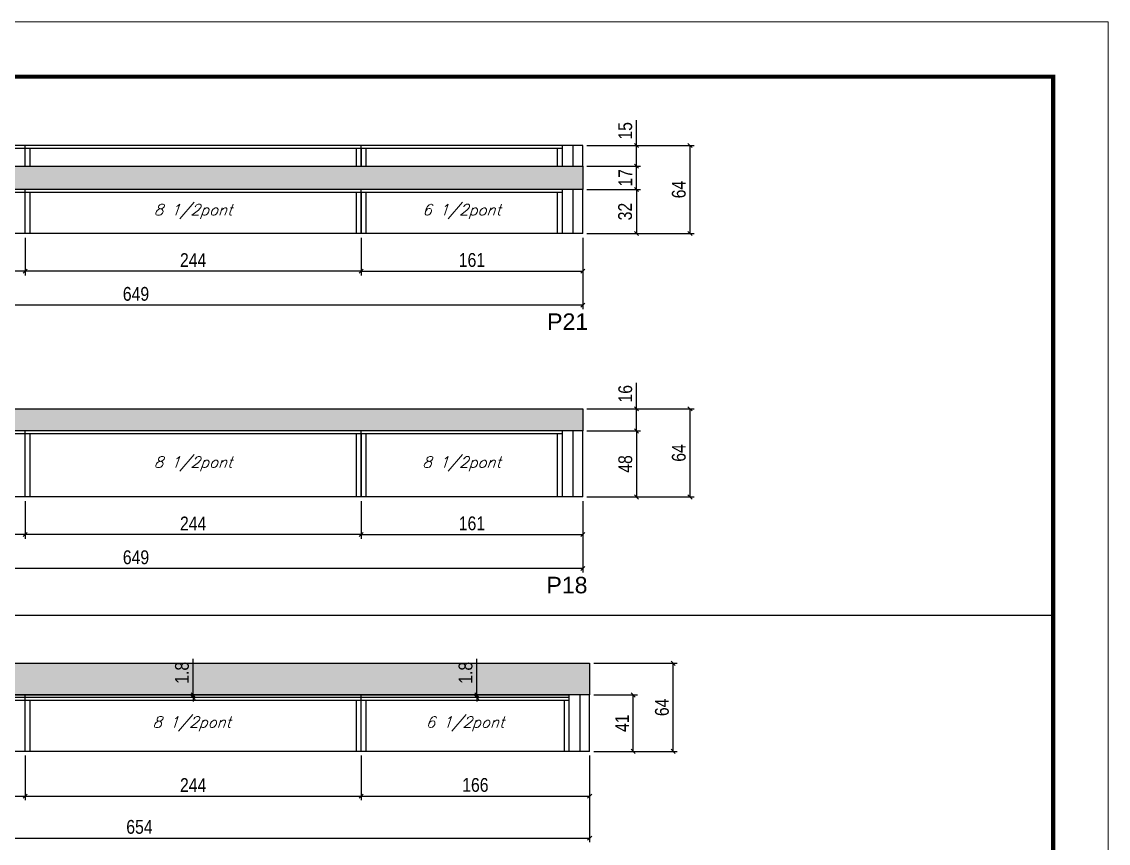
# Model space of a CAD drawing. Extents: x 3309 to 9590, y -2522 to 15424.
# Drawn here: x 7189 to 7978, y 10565 to 11162 of the extents above; entities that cross this region are included whole.
import ezdxf

# ---------------------------------------------------------------- set-up
doc = ezdxf.new("R2010")
doc.units = 0
doc.linetypes.add('DASHED', pattern=[0.75, 0.5, -0.25])
for name, color, linetype in [('5', 5, 'Continuous'), ('COTA', 241, 'Continuous'), ('Painéis', 200, 'Continuous'), ('SARR_2.2x7', 40, 'Continuous'), ('SARR_3.5x7', 81, 'Continuous'), ('texto', 7, 'Continuous')]:
    doc.layers.add(name, color=color, linetype=linetype)
doc.layers.add('Folhas', color=255, linetype='Continuous', lineweight=9)
doc.layers.add('SARRAFO DE PRESSAO', color=251, linetype='DASHED', lineweight=9)
doc.styles.add('COTA TECNICA', font='techl___.ttf', dxfattribs={"height": 10})
doc.styles.add('Romans', font='romans.shx')
doc.styles.get("Standard").update_dxf_attribs({"font": 'arial.ttf'})
doc.dimstyles.new('PAINEL', dxfattribs={"dimtxt": 10, "dimasz": 3, "dimexe": 3, "dimexo": 3, "dimgap": 3, "dimtad": 1, "dimdec": 1, "dimzin": 12, "dimdsep": 46, "dimtxsty": 'COTA TECNICA', "dimblk1": 'OBLIQUE', "dimblk2": 'OBLIQUE', "dimsah": 1, "dimcen": 0.9, "dimclrd": 4, "dimclre": 4, "dimclrt": 240, "dimadec": 1, "dimazin": 3, "dimtfac": 1, "dimtdec": 1, "dimtmove": 0, "dimatfit": 3, "dimfxl": 1, "dimtolj": 1, "dimtzin": 12, "dimarcsym": 0})

# ---------------------------------------------------------------- blocks, each defined once
blk = doc.blocks.new('9999999999')
at = {"layer": 'Folhas'}
blk.add_lwpolyline([(98138.98, 34190.21), (99623.98, 34190.21), (99623.98, 35240.21), (98138.98, 35240.21)], close=True, dxfattribs=at)
at = {"layer": 'Folhas', "color": 30, "const_width": 3}
blk.add_lwpolyline([(98213.98, 34230.21), (99583.98, 34230.21), (99583.98, 35200.21), (98213.98, 35200.21)], close=True, dxfattribs=at)
blk = doc.blocks.new('_Oblique')
at = {"color": 0, "linetype": 'ByBlock', "lineweight": -2}
blk.add_line((-0.5, -0.5), (0.5, 0.5), dxfattribs=at)
blk = doc.blocks.new('*D1098')
at = {"layer": 'COTA', "color": 4, "linetype": 'ByBlock', "lineweight": -2, "transparency": 16777216}
for p, q in [((7191.17, 11005.17), (7191.17, 10977.84)), ((7435.17, 11005.17), (7435.17, 10977.84)), ((7435.17, 10980.84), (7191.17, 10980.84))]:
    blk.add_line(p, q, dxfattribs=at)
at = {"layer": 'Defpoints', "color": 0, "linetype": 'ByBlock', "transparency": 16777216}
for p in [(7191.17, 11008.17), (7435.17, 11008.17), (7191.17, 10980.84)]:
    blk.add_point(p, dxfattribs=at)
at = {"layer": 'COTA', "color": 4, "linetype": 'ByBlock', "lineweight": -2, "transparency": 16777216, "xscale": 3, "yscale": 3, "zscale": 3, "rotation": 180}
blk.add_blockref('_Oblique', (7191.17, 10980.84), dxfattribs=at)
at = {"layer": 'COTA', "color": 4, "linetype": 'ByBlock', "lineweight": -2, "transparency": 16777216, "xscale": 3, "yscale": 3, "zscale": 3}
blk.add_blockref('_Oblique', (7435.17, 10980.84), dxfattribs=at)
at = {"layer": 'COTA', "color": 240, "linetype": 'ByBlock', "transparency": 16777216, "insert": (7313.17, 10988.91), "char_height": 10, "attachment_point": 5, "style": 'COTA TECNICA'}
blk.add_mtext('\\A1;244', dxfattribs=at)
blk = doc.blocks.new('*D1099')
at = {"layer": 'COTA', "color": 4, "linetype": 'ByBlock', "lineweight": -2, "transparency": 16777216}
for p, q in [((6947.17, 11005.17), (6947.17, 10977.84)), ((7191.17, 11005.17), (7191.17, 10977.84)), ((7191.17, 10980.84), (6947.17, 10980.84))]:
    blk.add_line(p, q, dxfattribs=at)
at = {"layer": 'Defpoints', "color": 0, "linetype": 'ByBlock', "transparency": 16777216}
for p in [(6947.17, 11008.17), (7191.17, 11008.17), (6947.17, 10980.84)]:
    blk.add_point(p, dxfattribs=at)
at = {"layer": 'COTA', "color": 4, "linetype": 'ByBlock', "lineweight": -2, "transparency": 16777216, "xscale": 3, "yscale": 3, "zscale": 3, "rotation": 180}
blk.add_blockref('_Oblique', (6947.17, 10980.84), dxfattribs=at)
at = {"layer": 'COTA', "color": 4, "linetype": 'ByBlock', "lineweight": -2, "transparency": 16777216, "xscale": 3, "yscale": 3, "zscale": 3}
blk.add_blockref('_Oblique', (7191.17, 10980.84), dxfattribs=at)
at = {"layer": 'COTA', "color": 240, "linetype": 'ByBlock', "transparency": 16777216, "insert": (7069.17, 10988.91), "char_height": 10, "attachment_point": 5, "style": 'COTA TECNICA'}
blk.add_mtext('\\A1;244', dxfattribs=at)
blk = doc.blocks.new('*D1100')
at = {"layer": 'COTA', "color": 4, "linetype": 'ByBlock', "lineweight": -2, "transparency": 16777216}
for p, q in [((6947.17, 11005.17), (6947.17, 10953.19)), ((7596.17, 11005.17), (7596.17, 10953.19)), ((7596.17, 10956.19), (6947.17, 10956.19))]:
    blk.add_line(p, q, dxfattribs=at)
at = {"layer": 'Defpoints', "color": 0, "linetype": 'ByBlock', "transparency": 16777216}
for p in [(6947.17, 11008.17), (7596.17, 11008.17), (6947.17, 10956.19)]:
    blk.add_point(p, dxfattribs=at)
at = {"layer": 'COTA', "color": 4, "linetype": 'ByBlock', "lineweight": -2, "transparency": 16777216, "xscale": 3, "yscale": 3, "zscale": 3, "rotation": 180}
blk.add_blockref('_Oblique', (6947.17, 10956.19), dxfattribs=at)
at = {"layer": 'COTA', "color": 4, "linetype": 'ByBlock', "lineweight": -2, "transparency": 16777216, "xscale": 3, "yscale": 3, "zscale": 3}
blk.add_blockref('_Oblique', (7596.17, 10956.19), dxfattribs=at)
at = {"layer": 'COTA', "color": 240, "linetype": 'ByBlock', "transparency": 16777216, "insert": (7271.67, 10964.32), "char_height": 10, "attachment_point": 5, "style": 'COTA TECNICA'}
blk.add_mtext('\\A1;649', dxfattribs=at)
blk = doc.blocks.new('*D1101')
at = {"layer": 'COTA', "color": 4, "lineweight": -2, "transparency": 16777216}
for p, q in [((7435.17, 11005.17), (7435.17, 10977.84)), ((7596.17, 11005.17), (7596.17, 10977.84)), ((7435.17, 10980.84), (7596.17, 10980.84))]:
    blk.add_line(p, q, dxfattribs=at)
at = {"layer": 'Defpoints', "color": 0, "transparency": 16777216}
for p in [(7435.17, 11008.17), (7596.17, 11008.17), (7596.17, 10980.84)]:
    blk.add_point(p, dxfattribs=at)
at = {"layer": 'COTA', "color": 4, "lineweight": -2, "transparency": 16777216, "xscale": 3, "yscale": 3, "zscale": 3, "rotation": 180}
blk.add_blockref('_Oblique', (7435.17, 10980.84), dxfattribs=at)
at = {"layer": 'COTA', "color": 4, "lineweight": -2, "transparency": 16777216, "xscale": 3, "yscale": 3, "zscale": 3}
blk.add_blockref('_Oblique', (7596.17, 10980.84), dxfattribs=at)
at = {"layer": 'COTA', "color": 240, "transparency": 16777216, "insert": (7515.67, 10988.94), "char_height": 10, "attachment_point": 5, "style": 'COTA TECNICA'}
blk.add_mtext('\\A1;161', dxfattribs=at)
blk = doc.blocks.new('*D1102')
at = {"layer": 'COTA', "color": 4, "linetype": 'ByBlock', "lineweight": -2, "transparency": 16777216}
for p, q in [((7191.17, 10813.77), (7191.17, 10786.44)), ((7435.17, 10813.77), (7435.17, 10786.44)), ((7435.17, 10789.44), (7191.17, 10789.44))]:
    blk.add_line(p, q, dxfattribs=at)
at = {"layer": 'Defpoints', "color": 0, "linetype": 'ByBlock', "transparency": 16777216}
for p in [(7191.17, 10816.77), (7435.17, 10816.77), (7191.17, 10789.44)]:
    blk.add_point(p, dxfattribs=at)
at = {"layer": 'COTA', "color": 4, "linetype": 'ByBlock', "lineweight": -2, "transparency": 16777216, "xscale": 3, "yscale": 3, "zscale": 3, "rotation": 180}
blk.add_blockref('_Oblique', (7191.17, 10789.44), dxfattribs=at)
at = {"layer": 'COTA', "color": 4, "linetype": 'ByBlock', "lineweight": -2, "transparency": 16777216, "xscale": 3, "yscale": 3, "zscale": 3}
blk.add_blockref('_Oblique', (7435.17, 10789.44), dxfattribs=at)
at = {"layer": 'COTA', "color": 240, "linetype": 'ByBlock', "transparency": 16777216, "insert": (7313.17, 10797.52), "char_height": 10, "attachment_point": 5, "style": 'COTA TECNICA'}
blk.add_mtext('\\A1;244', dxfattribs=at)
blk = doc.blocks.new('*D1103')
at = {"layer": 'COTA', "color": 4, "linetype": 'ByBlock', "lineweight": -2, "transparency": 16777216}
for p, q in [((6947.17, 10813.77), (6947.17, 10786.44)), ((7191.17, 10813.77), (7191.17, 10786.44)), ((7191.17, 10789.44), (6947.17, 10789.44))]:
    blk.add_line(p, q, dxfattribs=at)
at = {"layer": 'Defpoints', "color": 0, "linetype": 'ByBlock', "transparency": 16777216}
for p in [(6947.17, 10816.77), (7191.17, 10816.77), (6947.17, 10789.44)]:
    blk.add_point(p, dxfattribs=at)
at = {"layer": 'COTA', "color": 4, "linetype": 'ByBlock', "lineweight": -2, "transparency": 16777216, "xscale": 3, "yscale": 3, "zscale": 3, "rotation": 180}
blk.add_blockref('_Oblique', (6947.17, 10789.44), dxfattribs=at)
at = {"layer": 'COTA', "color": 4, "linetype": 'ByBlock', "lineweight": -2, "transparency": 16777216, "xscale": 3, "yscale": 3, "zscale": 3}
blk.add_blockref('_Oblique', (7191.17, 10789.44), dxfattribs=at)
at = {"layer": 'COTA', "color": 240, "linetype": 'ByBlock', "transparency": 16777216, "insert": (7069.17, 10797.52), "char_height": 10, "attachment_point": 5, "style": 'COTA TECNICA'}
blk.add_mtext('\\A1;244', dxfattribs=at)
blk = doc.blocks.new('*D1104')
at = {"layer": 'COTA', "color": 4, "linetype": 'ByBlock', "lineweight": -2, "transparency": 16777216}
for p, q in [((6947.17, 10813.77), (6947.17, 10761.79)), ((7596.17, 10813.77), (7596.17, 10761.79)), ((7596.17, 10764.79), (6947.17, 10764.79))]:
    blk.add_line(p, q, dxfattribs=at)
at = {"layer": 'Defpoints', "color": 0, "linetype": 'ByBlock', "transparency": 16777216}
for p in [(6947.17, 10816.77), (7596.17, 10816.77), (6947.17, 10764.79)]:
    blk.add_point(p, dxfattribs=at)
at = {"layer": 'COTA', "color": 4, "linetype": 'ByBlock', "lineweight": -2, "transparency": 16777216, "xscale": 3, "yscale": 3, "zscale": 3, "rotation": 180}
blk.add_blockref('_Oblique', (6947.17, 10764.79), dxfattribs=at)
at = {"layer": 'COTA', "color": 4, "linetype": 'ByBlock', "lineweight": -2, "transparency": 16777216, "xscale": 3, "yscale": 3, "zscale": 3}
blk.add_blockref('_Oblique', (7596.17, 10764.79), dxfattribs=at)
at = {"layer": 'COTA', "color": 240, "linetype": 'ByBlock', "transparency": 16777216, "insert": (7271.67, 10772.92), "char_height": 10, "attachment_point": 5, "style": 'COTA TECNICA'}
blk.add_mtext('\\A1;649', dxfattribs=at)
blk = doc.blocks.new('*D1105')
at = {"layer": 'COTA', "color": 4, "lineweight": -2, "transparency": 16777216}
for p, q in [((7435.17, 10813.77), (7435.17, 10786.44)), ((7596.17, 10813.77), (7596.17, 10786.44)), ((7435.17, 10789.44), (7596.17, 10789.44))]:
    blk.add_line(p, q, dxfattribs=at)
at = {"layer": 'Defpoints', "color": 0, "transparency": 16777216}
for p in [(7435.17, 10816.77), (7596.17, 10816.77), (7596.17, 10789.44)]:
    blk.add_point(p, dxfattribs=at)
at = {"layer": 'COTA', "color": 4, "lineweight": -2, "transparency": 16777216, "xscale": 3, "yscale": 3, "zscale": 3, "rotation": 180}
blk.add_blockref('_Oblique', (7435.17, 10789.44), dxfattribs=at)
at = {"layer": 'COTA', "color": 4, "lineweight": -2, "transparency": 16777216, "xscale": 3, "yscale": 3, "zscale": 3}
blk.add_blockref('_Oblique', (7596.17, 10789.44), dxfattribs=at)
at = {"layer": 'COTA', "color": 240, "transparency": 16777216, "insert": (7515.67, 10797.54), "char_height": 10, "attachment_point": 5, "style": 'COTA TECNICA'}
blk.add_mtext('\\A1;161', dxfattribs=at)
blk = doc.blocks.new('*D1106')
at = {"layer": 'COTA', "color": 4, "lineweight": -2, "transparency": 16777216}
for p, q in [((7599.17, 10864.77), (7638.19, 10864.77)), ((7635.19, 10864.77), (7635.19, 10816.77)), ((7599.17, 10816.77), (7638.19, 10816.77))]:
    blk.add_line(p, q, dxfattribs=at)
at = {"layer": 'Defpoints', "color": 0, "transparency": 16777216}
for p in [(7596.17, 10864.77), (7596.17, 10816.77), (7635.19, 10816.77)]:
    blk.add_point(p, dxfattribs=at)
at = {"layer": 'COTA', "color": 4, "lineweight": -2, "transparency": 16777216, "xscale": 3, "yscale": 3, "zscale": 3}
for p, rotation in [((7635.19, 10864.77), 90), ((7635.19, 10816.77), 270)]:
    blk.add_blockref('_Oblique', p, dxfattribs=dict(at, rotation=rotation))
at = {"layer": 'COTA', "color": 240, "transparency": 16777216, "insert": (7627.1, 10840.77), "char_height": 10, "attachment_point": 5, "rotation": 90, "style": 'COTA TECNICA'}
blk.add_mtext('\\A1;48', dxfattribs=at)
blk = doc.blocks.new('*D1107')
at = {"layer": 'COTA', "color": 4, "lineweight": -2, "transparency": 16777216}
for p, q in [((7635.19, 10880.77), (7635.19, 10899.78)), ((7599.17, 10880.77), (7638.19, 10880.77)), ((7635.19, 10864.77), (7635.19, 10880.77)), ((7599.17, 10864.77), (7638.19, 10864.77))]:
    blk.add_line(p, q, dxfattribs=at)
at = {"layer": 'Defpoints', "color": 0, "transparency": 16777216}
for p in [(7596.17, 10880.77), (7635.19, 10880.77), (7596.17, 10864.77)]:
    blk.add_point(p, dxfattribs=at)
at = {"layer": 'COTA', "color": 4, "lineweight": -2, "transparency": 16777216, "xscale": 3, "yscale": 3, "zscale": 3}
for p, rotation in [((7635.19, 10880.77), 90), ((7635.19, 10864.77), 270)]:
    blk.add_blockref('_Oblique', p, dxfattribs=dict(at, rotation=rotation))
at = {"layer": 'COTA', "color": 240, "transparency": 16777216, "insert": (7627.09, 10891.77), "char_height": 10, "attachment_point": 5, "rotation": 90, "style": 'COTA TECNICA'}
blk.add_mtext('\\A1;16', dxfattribs=at)
blk = doc.blocks.new('*D1108')
at = {"layer": 'COTA', "color": 4, "lineweight": -2, "transparency": 16777216}
for p, q in [((7599.17, 10880.77), (7677.09, 10880.77)), ((7674.09, 10816.77), (7674.09, 10880.77)), ((7599.17, 10816.77), (7677.09, 10816.77))]:
    blk.add_line(p, q, dxfattribs=at)
at = {"layer": 'Defpoints', "color": 0, "transparency": 16777216}
for p in [(7596.17, 10880.77), (7674.09, 10880.77), (7596.17, 10816.77)]:
    blk.add_point(p, dxfattribs=at)
at = {"layer": 'COTA', "color": 4, "lineweight": -2, "transparency": 16777216, "xscale": 3, "yscale": 3, "zscale": 3}
for p, rotation in [((7674.09, 10880.77), 90), ((7674.09, 10816.77), 270)]:
    blk.add_blockref('_Oblique', p, dxfattribs=dict(at, rotation=rotation))
at = {"layer": 'COTA', "color": 240, "transparency": 16777216, "insert": (7665.98, 10848.77), "char_height": 10, "attachment_point": 5, "rotation": 90, "style": 'COTA TECNICA'}
blk.add_mtext('\\A1;64', dxfattribs=at)
blk = doc.blocks.new('*D1109')
at = {"layer": 'COTA', "color": 4, "lineweight": -2, "transparency": 16777216}
for p, q in [((7599.17, 11040.17), (7638.19, 11040.17)), ((7635.19, 11040.17), (7635.19, 11008.17)), ((7599.17, 11008.17), (7638.19, 11008.17))]:
    blk.add_line(p, q, dxfattribs=at)
at = {"layer": 'Defpoints', "color": 0, "transparency": 16777216}
for p in [(7596.17, 11040.17), (7596.17, 11008.17), (7635.19, 11008.17)]:
    blk.add_point(p, dxfattribs=at)
at = {"layer": 'COTA', "color": 4, "lineweight": -2, "transparency": 16777216, "xscale": 3, "yscale": 3, "zscale": 3}
for p, rotation in [((7635.19, 11040.17), 90), ((7635.19, 11008.17), 270)]:
    blk.add_blockref('_Oblique', p, dxfattribs=dict(at, rotation=rotation))
at = {"layer": 'COTA', "color": 240, "transparency": 16777216, "insert": (7626.97, 11024.17), "char_height": 10, "attachment_point": 5, "rotation": 90, "style": 'COTA TECNICA'}
blk.add_mtext('\\A1;32', dxfattribs=at)
blk = doc.blocks.new('*D1110')
at = {"layer": 'COTA', "color": 4, "lineweight": -2, "transparency": 16777216}
for p, q in [((7599.17, 11072.17), (7677.09, 11072.17)), ((7674.09, 11008.17), (7674.09, 11072.17)), ((7599.17, 11008.17), (7677.09, 11008.17))]:
    blk.add_line(p, q, dxfattribs=at)
at = {"layer": 'Defpoints', "color": 0, "transparency": 16777216}
for p in [(7596.17, 11072.17), (7674.09, 11072.17), (7596.17, 11008.17)]:
    blk.add_point(p, dxfattribs=at)
at = {"layer": 'COTA', "color": 4, "lineweight": -2, "transparency": 16777216, "xscale": 3, "yscale": 3, "zscale": 3}
for p, rotation in [((7674.09, 11072.17), 90), ((7674.09, 11008.17), 270)]:
    blk.add_blockref('_Oblique', p, dxfattribs=dict(at, rotation=rotation))
at = {"layer": 'COTA', "color": 240, "transparency": 16777216, "insert": (7665.98, 11040.17), "char_height": 10, "attachment_point": 5, "rotation": 90, "style": 'COTA TECNICA'}
blk.add_mtext('\\A1;64', dxfattribs=at)
blk = doc.blocks.new('*D1111')
at = {"layer": 'COTA', "color": 4, "lineweight": -2, "transparency": 16777216}
for p, q in [((7635.19, 11072.17), (7635.19, 11090.54)), ((7599.17, 11072.17), (7638.19, 11072.17)), ((7635.19, 11057.17), (7635.19, 11072.17)), ((7599.17, 11057.17), (7638.19, 11057.17))]:
    blk.add_line(p, q, dxfattribs=at)
at = {"layer": 'Defpoints', "color": 0, "transparency": 16777216}
for p in [(7596.17, 11072.17), (7635.19, 11072.17), (7596.17, 11057.17)]:
    blk.add_point(p, dxfattribs=at)
at = {"layer": 'COTA', "color": 4, "lineweight": -2, "transparency": 16777216, "xscale": 3, "yscale": 3, "zscale": 3}
for p, rotation in [((7635.19, 11072.17), 90), ((7635.19, 11057.17), 270)]:
    blk.add_blockref('_Oblique', p, dxfattribs=dict(at, rotation=rotation))
at = {"layer": 'COTA', "color": 240, "transparency": 16777216, "insert": (7627.08, 11082.85), "char_height": 10, "attachment_point": 5, "rotation": 90, "style": 'COTA TECNICA'}
blk.add_mtext('\\A1;15', dxfattribs=at)
blk = doc.blocks.new('*D1112')
at = {"layer": 'COTA', "color": 4, "lineweight": -2, "transparency": 16777216}
for p, q in [((7599.17, 11057.17), (7638.19, 11057.17)), ((7635.19, 11040.17), (7635.19, 11057.17)), ((7599.17, 11040.17), (7638.19, 11040.17))]:
    blk.add_line(p, q, dxfattribs=at)
at = {"layer": 'Defpoints', "color": 0, "transparency": 16777216}
for p in [(7596.17, 11057.17), (7635.19, 11057.17), (7596.17, 11040.17)]:
    blk.add_point(p, dxfattribs=at)
at = {"layer": 'COTA', "color": 4, "lineweight": -2, "transparency": 16777216, "xscale": 3, "yscale": 3, "zscale": 3}
for p, rotation in [((7635.19, 11057.17), 90), ((7635.19, 11040.17), 270)]:
    blk.add_blockref('_Oblique', p, dxfattribs=dict(at, rotation=rotation))
at = {"layer": 'COTA', "color": 240, "transparency": 16777216, "insert": (7627.12, 11048.67), "char_height": 10, "attachment_point": 5, "rotation": 90, "style": 'COTA TECNICA'}
blk.add_mtext('\\A1;17', dxfattribs=at)
blk = doc.blocks.new('*D1119')
at = {"layer": 'COTA', "color": 4, "lineweight": -2, "transparency": 16777216}
for p, q in [((7604.17, 10672.91), (7635.82, 10672.91)), ((7632.82, 10631.91), (7632.82, 10672.91)), ((7604.17, 10631.91), (7635.82, 10631.91))]:
    blk.add_line(p, q, dxfattribs=at)
at = {"layer": 'Defpoints', "color": 0, "transparency": 16777216}
for p in [(7601.17, 10672.91), (7632.82, 10672.91), (7601.17, 10631.91)]:
    blk.add_point(p, dxfattribs=at)
at = {"layer": 'COTA', "color": 4, "lineweight": -2, "transparency": 16777216, "xscale": 3, "yscale": 3, "zscale": 3}
for p, rotation in [((7632.82, 10672.91), 90), ((7632.82, 10631.91), 270)]:
    blk.add_blockref('_Oblique', p, dxfattribs=dict(at, rotation=rotation))
at = {"layer": 'COTA', "color": 240, "transparency": 16777216, "insert": (7624.75, 10652.41), "char_height": 10, "attachment_point": 5, "rotation": 90, "style": 'COTA TECNICA'}
blk.add_mtext('\\A1;41', dxfattribs=at)
blk = doc.blocks.new('*D1120')
at = {"layer": 'COTA', "color": 4, "lineweight": -2, "transparency": 16777216}
for p, q in [((6947.17, 10628.91), (6947.17, 10565.87)), ((7601.17, 10628.91), (7601.17, 10565.87)), ((6947.17, 10568.87), (7601.17, 10568.87))]:
    blk.add_line(p, q, dxfattribs=at)
at = {"layer": 'Defpoints', "color": 0, "transparency": 16777216}
for p in [(6947.17, 10631.91), (7601.17, 10631.91), (7601.17, 10568.87)]:
    blk.add_point(p, dxfattribs=at)
at = {"layer": 'COTA', "color": 4, "lineweight": -2, "transparency": 16777216, "xscale": 3, "yscale": 3, "zscale": 3, "rotation": 180}
blk.add_blockref('_Oblique', (6947.17, 10568.87), dxfattribs=at)
at = {"layer": 'COTA', "color": 4, "lineweight": -2, "transparency": 16777216, "xscale": 3, "yscale": 3, "zscale": 3}
blk.add_blockref('_Oblique', (7601.17, 10568.87), dxfattribs=at)
at = {"layer": 'COTA', "color": 240, "transparency": 16777216, "insert": (7274.17, 10576.98), "char_height": 10, "attachment_point": 5, "style": 'COTA TECNICA'}
blk.add_mtext('\\A1;654', dxfattribs=at)
blk = doc.blocks.new('*D1116')
at = {"layer": 'COTA', "color": 4, "lineweight": -2, "transparency": 16777216}
for p, q in [((6947.17, 10628.91), (6947.17, 10596.35)), ((7191.17, 10628.91), (7191.17, 10596.35)), ((6947.17, 10599.35), (7191.17, 10599.35))]:
    blk.add_line(p, q, dxfattribs=at)
at = {"layer": 'Defpoints', "color": 0, "transparency": 16777216}
for p in [(6947.17, 10631.91), (7191.17, 10631.91), (7191.17, 10599.35)]:
    blk.add_point(p, dxfattribs=at)
at = {"layer": 'COTA', "color": 4, "lineweight": -2, "transparency": 16777216, "xscale": 3, "yscale": 3, "zscale": 3, "rotation": 180}
blk.add_blockref('_Oblique', (6947.17, 10599.35), dxfattribs=at)
at = {"layer": 'COTA', "color": 4, "lineweight": -2, "transparency": 16777216, "xscale": 3, "yscale": 3, "zscale": 3}
blk.add_blockref('_Oblique', (7191.17, 10599.35), dxfattribs=at)
at = {"layer": 'COTA', "color": 240, "transparency": 16777216, "insert": (7069.17, 10607.43), "char_height": 10, "attachment_point": 5, "style": 'COTA TECNICA'}
blk.add_mtext('\\A1;244', dxfattribs=at)
blk = doc.blocks.new('*D1117')
at = {"layer": 'COTA', "color": 4, "lineweight": -2, "transparency": 16777216}
for p, q in [((7191.17, 10628.91), (7191.17, 10596.35)), ((7435.17, 10628.91), (7435.17, 10596.35)), ((7191.17, 10599.35), (7435.17, 10599.35))]:
    blk.add_line(p, q, dxfattribs=at)
at = {"layer": 'Defpoints', "color": 0, "transparency": 16777216}
for p in [(7191.17, 10631.91), (7435.17, 10631.91), (7435.17, 10599.35)]:
    blk.add_point(p, dxfattribs=at)
at = {"layer": 'COTA', "color": 4, "lineweight": -2, "transparency": 16777216, "xscale": 3, "yscale": 3, "zscale": 3, "rotation": 180}
blk.add_blockref('_Oblique', (7191.17, 10599.35), dxfattribs=at)
at = {"layer": 'COTA', "color": 4, "lineweight": -2, "transparency": 16777216, "xscale": 3, "yscale": 3, "zscale": 3}
blk.add_blockref('_Oblique', (7435.17, 10599.35), dxfattribs=at)
at = {"layer": 'COTA', "color": 240, "transparency": 16777216, "insert": (7313.17, 10607.43), "char_height": 10, "attachment_point": 5, "style": 'COTA TECNICA'}
blk.add_mtext('\\A1;244', dxfattribs=at)
blk = doc.blocks.new('*D1118')
at = {"layer": 'COTA', "color": 4, "lineweight": -2, "transparency": 16777216}
for p, q in [((7435.17, 10628.91), (7435.17, 10596.35)), ((7601.17, 10628.91), (7601.17, 10596.35)), ((7435.17, 10599.35), (7601.17, 10599.35))]:
    blk.add_line(p, q, dxfattribs=at)
at = {"layer": 'Defpoints', "color": 0, "transparency": 16777216}
for p in [(7435.17, 10631.91), (7601.17, 10631.91), (7601.17, 10599.35)]:
    blk.add_point(p, dxfattribs=at)
at = {"layer": 'COTA', "color": 4, "lineweight": -2, "transparency": 16777216, "xscale": 3, "yscale": 3, "zscale": 3, "rotation": 180}
blk.add_blockref('_Oblique', (7435.17, 10599.35), dxfattribs=at)
at = {"layer": 'COTA', "color": 4, "lineweight": -2, "transparency": 16777216, "xscale": 3, "yscale": 3, "zscale": 3}
blk.add_blockref('_Oblique', (7601.17, 10599.35), dxfattribs=at)
at = {"layer": 'COTA', "color": 240, "transparency": 16777216, "insert": (7518.17, 10607.46), "char_height": 10, "attachment_point": 5, "style": 'COTA TECNICA'}
blk.add_mtext('\\A1;166', dxfattribs=at)
blk = doc.blocks.new('*D1121')
at = {"layer": 'COTA', "color": 4, "lineweight": -2, "transparency": 16777216}
for p, q in [((7604.17, 10695.91), (7664.81, 10695.91)), ((7661.81, 10631.91), (7661.81, 10695.91)), ((7604.17, 10631.91), (7664.81, 10631.91))]:
    blk.add_line(p, q, dxfattribs=at)
at = {"layer": 'Defpoints', "color": 0, "transparency": 16777216}
for p in [(7601.17, 10695.91), (7661.81, 10695.91), (7601.17, 10631.91)]:
    blk.add_point(p, dxfattribs=at)
at = {"layer": 'COTA', "color": 4, "lineweight": -2, "transparency": 16777216, "xscale": 3, "yscale": 3, "zscale": 3}
for p, rotation in [((7661.81, 10695.91), 90), ((7661.81, 10631.91), 270)]:
    blk.add_blockref('_Oblique', p, dxfattribs=dict(at, rotation=rotation))
at = {"layer": 'COTA', "color": 240, "transparency": 16777216, "insert": (7653.71, 10663.91), "char_height": 10, "attachment_point": 5, "rotation": 90, "style": 'COTA TECNICA'}
blk.add_mtext('\\A1;64', dxfattribs=at)
blk = doc.blocks.new('*D1123')
at = {"layer": 'COTA', "color": 4, "lineweight": -2, "transparency": 16777216}
for p, q in [((7313.17, 10672.91), (7313.17, 10699.19)), ((7312.08, 10672.91), (7310.17, 10672.91)), ((7312.08, 10671.11), (7310.17, 10671.11)), ((7313.17, 10671.11), (7313.17, 10672.91)), ((7313.17, 10671.11), (7313.17, 10668.11))]:
    blk.add_line(p, q, dxfattribs=at)
at = {"layer": 'Defpoints', "color": 0, "transparency": 16777216}
for p in [(7313.17, 10672.91), (7315.08, 10672.91), (7315.08, 10671.11)]:
    blk.add_point(p, dxfattribs=at)
at = {"layer": 'COTA', "color": 4, "lineweight": -2, "transparency": 16777216, "xscale": 3, "yscale": 3, "zscale": 3}
for p, rotation in [((7313.17, 10672.91), 270), ((7313.17, 10671.11), 90)]:
    blk.add_blockref('_Oblique', p, dxfattribs=dict(at, rotation=rotation))
at = {"layer": 'COTA', "color": 240, "transparency": 16777216, "insert": (7305.08, 10689.05), "char_height": 10, "attachment_point": 5, "rotation": 90, "style": 'COTA TECNICA'}
blk.add_mtext('\\A1;1.8', dxfattribs=at)
blk = doc.blocks.new('*D1125')
at = {"layer": 'COTA', "color": 4, "lineweight": -2, "transparency": 16777216}
for p, q in [((7519.17, 10672.91), (7519.17, 10699.19)), ((7518.08, 10672.91), (7516.17, 10672.91)), ((7518.08, 10671.11), (7516.17, 10671.11)), ((7519.17, 10671.11), (7519.17, 10672.91)), ((7519.17, 10671.11), (7519.17, 10668.11))]:
    blk.add_line(p, q, dxfattribs=at)
at = {"layer": 'Defpoints', "color": 0, "transparency": 16777216}
for p in [(7519.17, 10672.91), (7521.08, 10672.91), (7521.08, 10671.11)]:
    blk.add_point(p, dxfattribs=at)
at = {"layer": 'COTA', "color": 4, "lineweight": -2, "transparency": 16777216, "xscale": 3, "yscale": 3, "zscale": 3}
for p, rotation in [((7519.17, 10672.91), 270), ((7519.17, 10671.11), 90)]:
    blk.add_blockref('_Oblique', p, dxfattribs=dict(at, rotation=rotation))
at = {"layer": 'COTA', "color": 240, "transparency": 16777216, "insert": (7511.08, 10689.05), "char_height": 10, "attachment_point": 5, "rotation": 90, "style": 'COTA TECNICA'}
blk.add_mtext('\\A1;1.8', dxfattribs=at)

msp = doc.modelspace()

# ---------------------------------------------------------------- hatches: boundary and pattern name
at = {"layer": 'COTA'}
h = msp.add_hatch(dxfattribs=at)
h.set_pattern_fill('AR-CONC', color=256, scale=0.03)
h.set_pattern_definition([(50, (-1585, 0), (5.46554, -0.4781726), [0.5715, -6.2865]), (355, (-1585, 0), (-1.0573026, 5.7317054), [0.4572, -5.0292175]), (100.451445, (-1584.5445, -0.04), (4.4082374, 5.2535326), [0.4857003, -5.3427073]), (46.1842, (-1585, 1.524), (8.1323712, -1.2612698), [0.85725, -9.42975]), (96.63556, (-1584.322, 1.419), (7.122124, 7.4227837), [0.7285507, -8.0140682]), (351.18415, (-1585, 1.524), (7.122124, 7.4227837), [0.685799, -7.543792]), (21, (-1584.238, 1.143), (4.5484317, -3.067956), [0.5715, -6.2865]), (326, (-1584.238, 1.143), (1.8540609, 5.525639), [0.4572, -5.0292]), (71.451445, (-1583.859, 0.8873), (6.4024926, 2.457683), [0.4857003, -5.3426981]), (37.5, (-1585, 0), (0.0926581, 2.53665117), [0, -4.96824, 0, -5.1054, 0, -5.04825]), (7.5, (-1585, 0), (2.0045899, 3.00541724), [0, -2.91084, 0, -4.85394, 0, -1.92405]), (327.5, (-1586.6993, 0), (4.06771786, -0.17186232), [0, -1.905, 0, -5.9436, 0, -7.8867]), (317.5, (-1587.4613, 0), (4.4438754, 0.7627947), [0, -2.4765, 0, -3.94716, 0, -5.6007])])
h.paths.add_polyline_path([(6947.17, 11057.17), (6947.17, 11040.17), (7596.17, 11040.17), (7596.17, 11057.17)])
h = msp.add_hatch(dxfattribs=at)
h.set_pattern_fill('AR-CONC', color=256, scale=0.03)
h.set_pattern_definition([(50, (-1585, 23.6125), (5.46554, -0.4781726), [0.5715, -6.2865]), (355, (-1585, 23.6125), (-1.0573026, 5.7317054), [0.4572, -5.0292175]), (100.451445, (-1584.5445, 23.5726), (4.4082374, 5.2535326), [0.4857003, -5.3427073]), (46.1842, (-1585, 25.1365), (8.1323712, -1.2612698), [0.85725, -9.42975]), (96.63556, (-1584.322, 25.031), (7.122124, 7.4227837), [0.7285507, -8.0140682]), (351.18415, (-1585, 25.1365), (7.122124, 7.4227837), [0.685799, -7.543792]), (21, (-1584.238, 24.7555), (4.5484317, -3.067956), [0.5715, -6.2865]), (326, (-1584.238, 24.7555), (1.8540609, 5.525639), [0.4572, -5.0292]), (71.451445, (-1583.859, 24.5), (6.4024926, 2.457683), [0.4857003, -5.3426981]), (37.5, (-1585, 23.6125), (0.0926581, 2.53665117), [0, -4.96824, 0, -5.1054, 0, -5.04825]), (7.5, (-1585, 23.6125), (2.0045899, 3.00541724), [0, -2.91084, 0, -4.85394, 0, -1.92405]), (327.5, (-1586.6993, 23.6125), (4.06771786, -0.17186232), [0, -1.905, 0, -5.9436, 0, -7.8867]), (317.5, (-1587.4613, 23.6125), (4.4438754, 0.7627947), [0, -2.4765, 0, -3.94716, 0, -5.6007])])
h.paths.add_polyline_path([(6947.17, 10880.77), (6947.17, 10864.77), (7596.17, 10864.77), (7596.17, 10880.77)])
h = msp.add_hatch(dxfattribs=at)
h.set_pattern_fill('AR-CONC', color=256, scale=0.03)
h.set_pattern_definition([(50, (-252.404, -352.7885), (5.46554, -0.4781726), [0.5715, -6.2865]), (355, (-252.404, -352.7885), (-1.0573026, 5.7317054), [0.4572, -5.0292175]), (100.451445, (-251.949, -352.8283), (4.4082374, 5.2535326), [0.4857003, -5.3427073]), (46.1842, (-252.404, -351.2645), (8.1323712, -1.26127), [0.85725, -9.42975]), (96.63556, (-251.7265, -351.3696), (7.122124, 7.4227837), [0.7285507, -8.014068]), (351.18415, (-252.404, -351.2645), (7.122124, 7.4227837), [0.685799, -7.543792]), (21, (-251.642, -351.6455), (4.5484317, -3.067956), [0.5715, -6.2865]), (326, (-251.642, -351.6455), (1.8540609, 5.525639), [0.4572, -5.0292]), (71.451445, (-251.263, -351.901), (6.4024926, 2.457683), [0.4857003, -5.3426981]), (37.5, (-252.4042, -352.7885), (0.0926581, 2.53665117), [0, -4.96824, 0, -5.1054, 0, -5.04825]), (7.5, (-252.4042, -352.7885), (2.0045899, 3.00541724), [0, -2.91084, 0, -4.85394, 0, -1.92405]), (327.5, (-254.1035, -352.7885), (4.06771786, -0.17186232), [0, -1.905, 0, -5.9436, 0, -7.8867]), (317.5, (-254.8655, -352.7885), (4.4438754, 0.7627947), [0, -2.4765, 0, -3.94716, 0, -5.6007])])
h.paths.add_polyline_path([(6947.17, 10695.91), (6947.17, 10672.91), (7601.17, 10672.91), (7601.17, 10695.91)])

# ---------------------------------------------------------------- linework, layer by layer
for p, q in [((7435.17, 11057.17), (7435.17, 11057.17)), ((7596.17, 11057.17), (7596.17, 11040.17)), ((7435.17, 11008.17), (7435.17, 11008.17)), ((6947.17, 10880.77), (7596.17, 10880.77)), ((7596.17, 10880.77), (7596.17, 10864.77)), ((7435.17, 10816.77), (7435.17, 10816.77)), ((6567.87, 10730.91), (7937.87, 10730.91)), ((6947.17, 10695.91), (7601.17, 10695.91)), ((7601.17, 10695.91), (7601.17, 10672.91))]:
    msp.add_line(p, q, dxfattribs=at)
msp.add_lwpolyline([(7586.17, 10671.11), (6962.17, 10671.11), (6962.17, 10672.91), (7586.17, 10672.91)], close=True, dxfattribs=at)
at = {"layer": 'Painéis', "linetype": 'ByBlock'}
for p, q in [((7596.17, 11072.17), (6947.17, 11072.17)), ((7191.17, 11057.17), (7191.17, 11072.17)), ((7435.17, 11057.17), (7435.17, 11072.17)), ((7596.17, 11057.17), (7596.17, 11072.17)), ((6947.17, 11057.17), (7596.17, 11057.17)), ((7596.17, 11040.17), (6947.17, 11040.17)), ((7191.17, 11008.17), (7191.17, 11040.17)), ((7435.17, 11008.17), (7435.17, 11040.17)), ((7596.17, 11008.17), (7596.17, 11040.17)), ((7596.17, 11008.17), (6947.17, 11008.17)), ((7596.17, 10864.77), (6947.17, 10864.77)), ((7191.17, 10816.77), (7191.17, 10864.77)), ((7435.17, 10816.77), (7435.17, 10864.77)), ((7596.17, 10816.77), (7596.17, 10864.77)), ((7596.17, 10816.77), (6947.17, 10816.77)), ((7601.17, 10672.91), (6947.17, 10672.91)), ((7191.17, 10631.91), (7191.17, 10672.91)), ((7435.17, 10631.91), (7435.17, 10672.91)), ((7601.17, 10631.91), (7601.17, 10672.91)), ((7601.17, 10631.91), (6947.17, 10631.91))]:
    msp.add_line(p, q, dxfattribs=at)
at = {"layer": 'SARR_2.2x7', "linetype": 'Continuous'}
for p, q in [((7191.17, 11069.97), (6962.17, 11069.97)), ((7435.17, 11069.97), (7191.17, 11069.97)), ((7581.17, 11069.97), (7435.17, 11069.97)), ((7589.17, 11057.17), (7589.17, 11072.17)), ((7191.17, 11037.97), (6962.17, 11037.97)), ((7435.17, 11037.97), (7191.17, 11037.97)), ((7581.17, 11037.97), (7435.17, 11037.97)), ((7589.17, 11008.17), (7589.17, 11040.17)), ((7191.17, 10862.57), (6962.17, 10862.57)), ((7435.17, 10862.57), (7191.17, 10862.57)), ((7581.17, 10862.57), (7435.17, 10862.57)), ((7589.17, 10816.77), (7589.17, 10864.77)), ((7594.17, 10631.91), (7594.17, 10672.91)), ((7191.17, 10668.91), (6962.17, 10668.91)), ((7435.17, 10668.91), (7191.17, 10668.91)), ((7586.17, 10668.91), (7435.17, 10668.91))]:
    msp.add_line(p, q, dxfattribs=at)
at = {"layer": 'SARR_3.5x7'}
for p, q in [((7194.67, 11069.97), (7194.67, 11057.17)), ((7431.67, 11069.97), (7431.67, 11057.17)), ((7435.17, 11069.97), (7435.17, 11057.17)), ((7438.67, 11069.97), (7438.67, 11057.17)), ((7577.67, 11069.97), (7577.67, 11057.17)), ((7581.17, 11072.17), (7581.17, 11057.17)), ((7194.67, 11037.97), (7194.67, 11008.17)), ((7431.67, 11037.97), (7431.67, 11008.17)), ((7435.17, 11037.97), (7435.17, 11008.17)), ((7438.67, 11037.97), (7438.67, 11008.17)), ((7577.67, 11037.97), (7577.67, 11008.17)), ((7581.17, 11040.17), (7581.17, 11008.17)), ((7194.67, 10862.57), (7194.67, 10816.77)), ((7431.67, 10862.57), (7431.67, 10816.77)), ((7435.17, 10862.57), (7435.17, 10816.77)), ((7438.67, 10862.57), (7438.67, 10816.77)), ((7577.67, 10862.57), (7577.67, 10816.77)), ((7581.17, 10864.77), (7581.17, 10816.77)), ((7586.17, 10671.11), (7586.17, 10631.91)), ((7194.67, 10668.91), (7194.67, 10631.91)), ((7431.67, 10668.91), (7431.67, 10631.91)), ((7438.67, 10668.91), (7438.67, 10631.91)), ((7582.67, 10668.91), (7582.67, 10631.91))]:
    msp.add_line(p, q, dxfattribs=at)

# ---------------------------------------------------------------- block references
at = {"layer": 'SARRAFO DE PRESSAO', "color": 6, "linetype": 'ByBlock'}
msp.add_blockref('9999999999', (-91646.11, -24078.07), dxfattribs=at)

# ---------------------------------------------------------------- texts
at = {"layer": '5', "linetype": 'Continuous'}
for s, rotation, p in [('P21', 359.99996, (7570.28, 10938.18)), ('P18', 0.00004, (7569.79, 10746.78))]:
    msp.add_text(s, height=12, rotation=rotation, dxfattribs=at).set_placement(p)
at = {"layer": 'texto', "color": 2, "char_height": 8, "attachment_point": 5, "style": 'Romans'}
for s, insert in [('{\\Q19;\\C256;8 1/2pont}', (7313.17, 11024.17)), ('{\\Q19;\\C256;6 1/2pont}', (7508.17, 11024.17)), ('{\\Q19;\\C256;8 1/2pont}', (7313.17, 10840.77)), ('{\\Q19;\\C256;8 1/2pont}', (7508.17, 10840.77)), ('{\\Q19;\\C256;8 1/2pont}', (7312.17, 10651.91)), ('{\\Q19;\\C256;6 1/2pont}', (7510.67, 10651.91))]:
    msp.add_mtext(s, dxfattribs=dict(at, insert=insert))

# ---------------------------------------------------------------- dimensions: what is measured, and where the dimension line sits
at = {"layer": 'COTA'}
for base, p1, p2, picture, middle in [((7635.19, 11072.17), (7596.17, 11057.17), (7596.17, 11072.17), '*D1111', (7627.08, 11082.85)), ((7674.09, 11072.17), (7596.17, 11008.17), (7596.17, 11072.17), '*D1110', (7665.98, 11040.17)), ((7635.19, 11057.17), (7596.17, 11040.17), (7596.17, 11057.17), '*D1112', (7627.12, 11048.67)), ((7635.19, 11008.17), (7596.17, 11040.17), (7596.17, 11008.17), '*D1109', (7626.97, 11024.17)), ((7635.19, 10880.77), (7596.17, 10864.77), (7596.17, 10880.77), '*D1107', (7627.09, 10891.77)), ((7674.09, 10880.77), (7596.17, 10816.77), (7596.17, 10880.77), '*D1108', (7665.98, 10848.77)), ((7635.19, 10816.77), (7596.17, 10864.77), (7596.17, 10816.77), '*D1106', (7627.1, 10840.77)), ((7313.17, 10672.91), (7315.08, 10671.11), (7315.08, 10672.91), '*D1123', (7305.08, 10689.05)), ((7519.17, 10672.91), (7521.08, 10671.11), (7521.08, 10672.91), '*D1125', (7511.08, 10689.05)), ((7661.81, 10695.91), (7601.17, 10631.91), (7601.17, 10695.91), '*D1121', (7653.71, 10663.91)), ((7632.82, 10672.91), (7601.17, 10631.91), (7601.17, 10672.91), '*D1119', (7624.75, 10652.41))]:
    dim = msp.add_linear_dim(base=base, p1=p1, p2=p2, angle=90, dimstyle='PAINEL', dxfattribs=at)
    dim.commit()
    dim.dimension.update_dxf_attribs({"geometry": picture, "text_midpoint": middle})
at = {"layer": 'COTA', "linetype": 'ByBlock'}
for base, p1, p2, picture, middle in [((6947.17, 10980.84), (7191.17, 11008.17), (6947.17, 11008.17), '*D1099', (7069.17, 10988.91)), ((6947.17, 10789.44), (7191.17, 10816.77), (6947.17, 10816.77), '*D1103', (7069.17, 10797.52))]:
    dim = msp.add_linear_dim(base=base, p1=p1, p2=p2, angle=180, dimstyle='PAINEL', override={"dimtmove": 1}, dxfattribs=at)
    dim.commit()
    dim.dimension.update_dxf_attribs({"geometry": picture, "text_midpoint": middle})
for base, p1, p2, picture, middle in [((6947.17, 10956.19), (7596.17, 11008.17), (6947.17, 11008.17), '*D1100', (7271.67, 10964.32)), ((7191.17, 10980.84), (7435.17, 11008.17), (7191.17, 11008.17), '*D1098', (7313.17, 10988.91)), ((6947.17, 10764.79), (7596.17, 10816.77), (6947.17, 10816.77), '*D1104', (7271.67, 10772.92)), ((7191.17, 10789.44), (7435.17, 10816.77), (7191.17, 10816.77), '*D1102', (7313.17, 10797.52))]:
    dim = msp.add_linear_dim(base=base, p1=p1, p2=p2, angle=180, dimstyle='PAINEL', dxfattribs=at)
    dim.commit()
    dim.dimension.update_dxf_attribs({"geometry": picture, "text_midpoint": middle})
at = {"layer": 'COTA'}
for base, p1, p2, picture, middle in [((7596.17, 10980.84), (7435.17, 11008.17), (7596.17, 11008.17), '*D1101', (7515.67, 10988.94)), ((7596.17, 10789.44), (7435.17, 10816.77), (7596.17, 10816.77), '*D1105', (7515.67, 10797.54)), ((7601.17, 10568.87), (6947.17, 10631.91), (7601.17, 10631.91), '*D1120', (7274.17, 10576.98)), ((7191.17, 10599.35), (6947.17, 10631.91), (7191.17, 10631.91), '*D1116', (7069.17, 10607.43))]:
    dim = msp.add_linear_dim(base=base, p1=p1, p2=p2, dimstyle='PAINEL', dxfattribs=at)
    dim.commit()
    dim.dimension.update_dxf_attribs({"geometry": picture, "text_midpoint": middle})
for base, p1, p2, picture, middle in [((7435.17, 10599.35), (7191.17, 10631.91), (7435.17, 10631.91), '*D1117', (7313.17, 10607.43)), ((7601.17, 10599.35), (7435.17, 10631.91), (7601.17, 10631.91), '*D1118', (7518.17, 10607.46))]:
    dim = msp.add_linear_dim(base=base, p1=p1, p2=p2, dimstyle='PAINEL', override={"dimtmove": 1}, dxfattribs=at)
    dim.commit()
    dim.dimension.update_dxf_attribs({"geometry": picture, "text_midpoint": middle})

doc.saveas('drawing.dxf')
